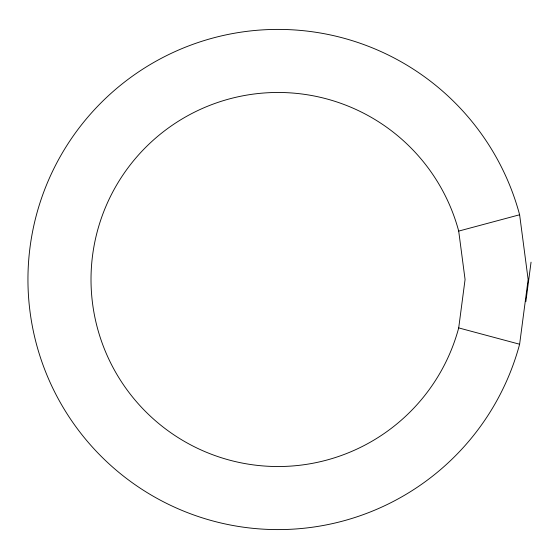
<?xml version="1.0" encoding="UTF-8"?>
<svg xmlns="http://www.w3.org/2000/svg" width="559" height="559" viewBox="0 0 559 559"><rect width="100%" height="100%" fill="white"/><g stroke="black" fill="none" stroke-linecap="round" stroke-linejoin="round"><path stroke-width="0.84" d="M458.701 327.909L465.074 279.5L458.701 231.091A187.034 187.034 0 0 0 170.768 126.292A187.034 187.034 0 0 0 170.768 432.708A187.034 187.034 0 0 0 458.701 327.909L519.618 344.232L528.136 279.5L519.618 214.768A250.097 250.097 0 0 0 134.593 74.633A250.097 250.097 0 0 0 134.593 484.367A250.097 250.097 0 0 0 519.618 344.232M525.851 301.643L531.05 262.178M458.701 231.091L519.618 214.768"/></g></svg>
